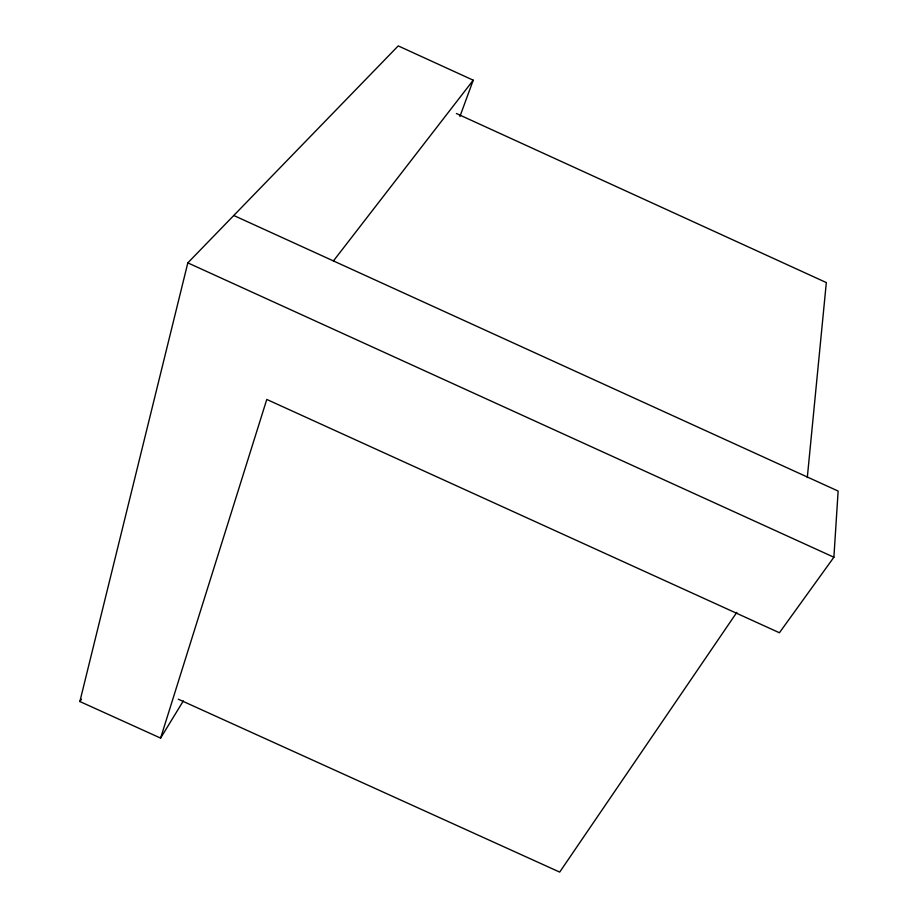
<?xml version="1.0" encoding="UTF-8"?>
<svg xmlns="http://www.w3.org/2000/svg" width="918" height="918" viewBox="0 0 918 918"><rect width="100%" height="100%" fill="white"/><g stroke="black" fill="none" stroke-linecap="round" stroke-linejoin="round"><path stroke-width="1.38" d="M459.918 116.483L473.229 80.199L398.228 45.9L187.823 262.869L79.866 701.524L160.604 738.106L266.782 399.445L779.428 632.754L833.888 557.226L838.134 491.061L233.769 215.489M807.301 477.578L826.326 282.572L456.407 113.511M160.604 738.106L183.348 700.893M736.833 612.34L559.693 872.1L178.276 699.195M79.866 701.524L81.495 699.195M333.429 260.93L473.229 80.199M187.823 262.869L833.888 557.226"/></g></svg>
